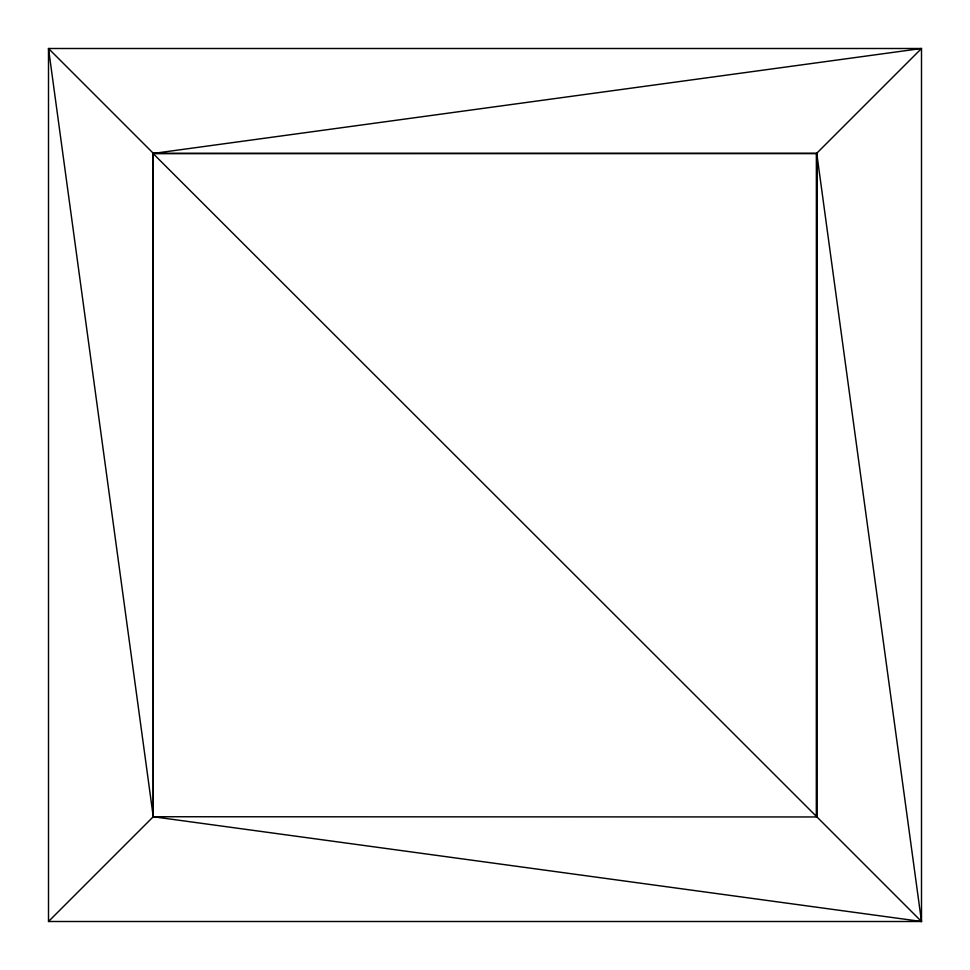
<?xml version="1.0" encoding="UTF-8"?>
<svg xmlns="http://www.w3.org/2000/svg" width="970" height="970" viewBox="0 0 970 970"><rect width="100%" height="100%" fill="white"/><g stroke="black" fill="none" stroke-linecap="round" stroke-linejoin="round"><path stroke-width="1.45" d="M153.26 816.74L153.26 153.26L48.5 48.5L153.26 816.74L816.522 816.958L816.74 153.26L153.042 153.478L153.26 816.74L921.5 921.5L921.5 48.5L48.5 48.5L48.5 921.5L921.5 921.5L816.74 153.26L816.74 816.74L921.5 921.5M153.042 153.478L921.5 48.5L816.364 153.636L153.042 153.478L816.74 816.74M48.5 921.5L153.418 816.582M816.364 153.636L816.522 816.958"/></g></svg>
